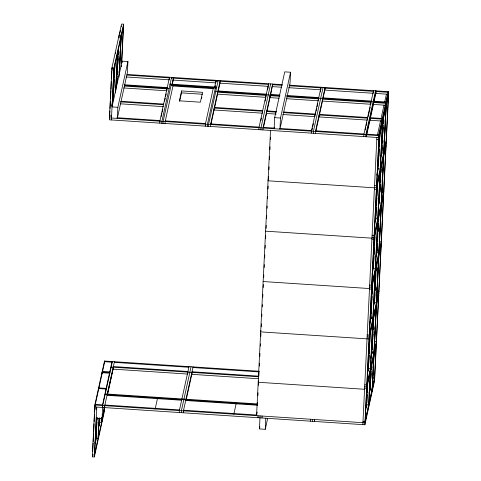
<?xml version="1.0" encoding="UTF-8"?>
<svg xmlns="http://www.w3.org/2000/svg" width="481" height="481" viewBox="0 0 481 481"><rect width="100%" height="100%" fill="white"/><g stroke="black" fill="none" stroke-linecap="round" stroke-linejoin="round"><path stroke-width="0.72" d="M104.287 407.353L104.01 412.999L94.348 456.95L92.31 456.818L94.847 405.008L104.509 361.057L259.313 371.266M92.689 451.268L93.092 443.109M93.164 441.624L93.561 433.465M93.633 431.98L94.035 423.821M94.144 421.596L94.504 414.183M94.613 411.958L94.793 408.249M95.058 406.968L95.148 405.032M121.681 63.209L123.593 24.182L121.549 24.05L111.887 68.001L109.349 119.805L378.932 137.584L388.594 93.633M109.68 115.29L109.902 110.834M110.011 108.61L110.371 101.196M110.48 98.966L110.883 90.807M110.955 89.328L111.351 81.169M111.46 78.944L111.826 71.525M94.348 456.95L96.789 407.082M94.583 454.371L96.362 418.025M123.593 24.182L113.925 68.134L111.394 119.943L111.532 119.3M112.157 106.523L113.973 69.432M97.042 417.628L96.026 438.395L98.07 438.528L99.05 418.5M96.17 437.752L96.459 431.818M96.531 430.339L96.934 422.18M97.042 419.949L97.15 417.724M113.167 99.447L114.911 63.841M113.378 97.324L113.744 89.905M113.853 87.68L114.25 79.521M114.322 78.036L114.725 69.877M114.797 68.392L114.941 65.428M98.208 437.89L99.188 417.863M115.53 92.905L117.454 53.595M99.729 418.103L99.513 422.552L101.551 422.691L101.804 417.496M115.747 90.783L117.598 52.952M99.555 423.851L99.814 418.644M101.996 373.984L102.092 372.047L109.957 372.565M116.649 83.604L118.392 48.004M116.733 84.163L117.13 75.974M117.202 74.483L117.604 66.3M117.695 64.424L118.098 56.265M118.17 54.78L118.404 49.922M118.987 38.017L119.138 35.035L121.176 35.173L119.264 74.2M117.111 78.613L116.931 82.323L115.662 88.095M117.328 74.164L117.623 68.23M117.803 64.52L118.092 58.586M118.272 54.882L118.494 50.427M104.413 362.999L104.509 361.057M102.309 407.449L102.405 405.507L112.067 361.556M101.593 423.989L101.906 417.598M101.834 421.404L102.014 417.7M96.248 418.163L102.074 418.548L102.712 405.531L112.374 361.58M119.066 72.619L119.138 71.134M119.535 62.975L119.643 60.75M120.009 53.331L120.118 51.106M120.478 43.693L120.587 41.462M119.017 77.062L120.941 37.752M119.408 73.557L121.218 36.472M117.857 107.305L117.316 118.386L127.381 72.607L127.922 61.526L122.096 61.141L112.031 106.92L117.857 107.305L127.922 61.526M103.968 411.7L104.185 407.251M121.392 66.817L121.465 65.338M121.543 63.853L123.352 26.768M122.024 62.614L122.096 61.141M113.209 367.207L113.113 369.143L187.71 374.068L187.806 372.126M159.764 123.13L159.86 121.194L169.522 77.243M161.802 123.268L161.899 121.326L171.561 77.375M163.029 123.346L163.125 121.404L171.176 84.782M165.067 123.479L165.163 121.543L173.112 85.371M179.257 412.524L179.353 410.582L189.015 366.63M181.295 412.656L181.391 410.714L191.053 366.769M191.883 372.396L191.793 374.332L258.183 378.709M207.323 126.269L207.413 124.326L215.47 87.704M208.429 126.341L208.526 124.399L218.188 80.453M210.468 126.473L210.564 124.537L220.226 80.586L220.166 81.878M215.945 82.251L216.005 80.958L214.676 87.001M258.838 129.666L258.934 127.724L268.596 83.772M260.882 129.798L260.973 127.862L270.641 83.91M262.494 112.536L262.56 111.243L214.189 108.057L214.093 109.993L262.464 113.185M262.921 129.936L263.017 127.994L272.679 84.043L270.653 94.775M265.981 96.699L266.041 95.406L217.671 92.214L217.574 94.156L265.945 97.342M268.392 85.708L268.458 84.415L220.088 81.229L219.991 83.165L268.362 86.358M270.262 95.034L270.166 96.97L270.31 96.332M256.571 415.674L270.532 130.435M257.107 412.085L256.728 414.971M257.437 405.399L257.582 402.429M257.906 395.749L258.05 392.779M258.417 385.353L258.525 383.129M258.886 375.715L259.031 372.751M259.361 366.083L259.506 363.125M259.83 356.457L259.974 353.493M260.335 346.086L260.443 343.867M260.81 336.459L260.955 333.495M261.279 326.827L261.423 323.869M261.79 316.462L261.898 314.237M262.259 306.83L262.367 304.611M262.728 297.204L262.873 294.24M263.203 287.572L263.347 284.614M263.708 277.206L263.816 274.982M264.177 267.574L264.328 264.616M264.652 257.948L264.797 254.984M265.121 248.316L265.265 245.358M265.596 238.69L265.74 235.726M266.101 228.319L266.246 225.361M266.57 218.693L266.721 215.728M267.081 208.321L267.189 206.102M267.55 198.695L267.658 196.47M268.025 189.063L268.17 186.105M268.638 176.473L268.067 180.802L374.428 187.812M268.963 169.805L269.107 166.847M269.474 159.439L269.619 156.475M269.943 149.807L270.088 146.849M270.454 139.442L270.562 137.217M258.026 415.77L257.936 417.712L258.075 417.069M260.071 415.903L259.433 428.926L265.259 429.311L267.658 418.41M290.56 72.246L280.495 118.031L279.954 129.112L290.019 83.327L290.56 72.246L284.734 71.861L274.669 117.647L274.122 128.728L274.441 127.273M262.013 417.977L262.109 416.041M265.259 429.311L265.801 418.229M311.291 133.123L311.387 131.187L321.049 87.235M313.335 133.261L313.426 131.319L323.088 87.368M314.947 115.993L315.013 114.7L283.008 112.59M315.374 133.393L315.47 131.451L325.132 87.506M318.428 100.156L318.494 98.864L287.235 96.801M322.619 100.433L322.715 98.491M325.096 88.149L323.106 98.232M310.383 421.17L310.479 419.228M312.428 421.302L312.518 419.366M314.562 419.498L314.466 421.44L314.604 420.797M363.744 136.58L363.84 134.644L373.503 90.693M365.782 136.718L365.879 134.776L375.541 90.825M366.294 136.748L366.39 134.812L376.052 90.861L375.992 92.154M367.4 119.456L367.466 118.164L319.089 114.971L318.993 116.913L367.37 120.1M362.836 424.627L376.894 137.452M378.421 137.548L378.517 135.612L388.179 91.661M104.816 361.081L94.751 406.95L364.881 424.765L379.028 135.648L388.69 91.697L289.051 85.125M365.181 420.785L366.805 387.674M366.967 384.337L369.216 338.347M369.408 334.469L371.657 288.486M371.849 284.608L374.098 238.618M374.29 234.74L376.539 188.75M376.731 184.872L378.98 138.883M367.67 383.471L366.624 404.81L368.662 404.948L370.286 371.831M370.19 332.016L368.41 368.362L370.448 368.5L372.697 322.51M372.631 282.149L370.851 318.494L372.889 318.632L375.138 272.643M375.072 232.287L373.292 268.632L375.33 268.765L377.579 222.775M377.507 182.419L375.733 218.765L377.771 218.897L380.02 172.907M379.912 133.291L378.174 168.897L380.212 169.029L382.461 123.04M366.636 406.86L366.696 405.567M366.841 402.699L367.231 394.606M367.34 392.4L367.664 385.774M368.548 367.724L368.693 364.754M368.765 363.275L369.167 355.11M369.24 353.631L369.636 345.472M369.745 343.248L370.111 335.828M370.989 317.857L371.098 315.632M371.17 314.147L371.572 305.988M371.681 303.764L372.041 296.344M372.15 294.119L372.516 286.7M373.43 267.989L373.503 266.504M373.575 265.025L373.977 256.86M374.086 254.635L374.446 247.222M374.555 244.997L374.958 236.838M375.98 215.897L376.382 207.738M376.491 205.513L376.851 198.094M376.96 195.869L377.363 187.71M377.435 186.225L377.507 184.746M378.421 166.029L378.781 158.61M378.896 156.385L379.256 148.972M379.365 146.747L379.762 138.588M379.84 137.103L379.948 134.878M368.807 404.305L370.424 371.194M370.586 367.857L372.841 321.867M373.028 317.989L375.282 271.999M375.469 268.121L377.723 222.138M377.91 218.254L380.164 172.27M380.351 168.392L382.605 122.402M371.224 366.161L370.105 388.973L372.15 389.105L373.767 355.994M373.671 316.179L371.891 352.525L373.929 352.657L376.184 306.668M376.076 267.051L374.332 302.657L376.37 302.789L378.625 256.8M378.517 217.184L376.773 252.79L378.812 252.922L381.066 206.938M380.958 167.316L379.214 202.922L381.253 203.054L383.501 157.071M383.399 117.454L381.655 153.054L383.694 153.192L385.942 107.203M370.22 388.979L370.617 380.748M370.719 378.763L371.098 371.025M371.17 369.528L371.26 367.724M372.047 351.587L371.939 353.824L372.078 353.18M372.144 349.657L372.541 341.498M372.613 340.013L373.028 331.493M373.106 330.002L373.503 321.819M373.575 320.328L373.665 318.506M374.543 300.535L374.946 292.37M375.036 290.56L375.433 282.371M375.505 280.88L375.908 272.697M375.98 271.206L376.088 268.975M376.948 251.407L377.351 243.248M377.441 241.438L377.838 233.249M377.91 231.758L378.313 223.575M378.403 221.735L378.547 218.771M379.756 194.12L379.353 202.285L379.749 196.446M379.84 192.31L380.243 184.127M380.315 182.636L380.718 174.447M380.808 172.613L380.97 169.24M381.776 152.868L382.161 144.997M382.245 143.188L382.648 135.005M382.72 133.514L383.123 125.325M383.213 123.485L383.393 119.775M370.604 383.273L370.388 387.686L369.119 393.458M370.821 378.86L371.073 373.707M371.29 369.294L371.362 367.821M372.246 349.759L372.534 343.825M372.715 340.115L373.009 334.181M373.226 329.732L373.478 324.537M373.701 320.087L373.773 318.602M374.651 300.631L374.94 294.697M375.156 290.247L375.414 285.059M375.631 280.603L375.883 275.415M376.1 270.965L376.172 269.48M377.056 251.509L377.344 245.575M377.561 241.125L377.819 235.93M378.036 231.481L378.288 226.286M378.505 221.837L378.649 218.873M379.966 191.997L380.218 186.808M380.441 182.353L380.73 176.419M380.91 172.715L381.054 169.745M382.154 147.324L381.938 151.774L380.669 157.54M382.371 142.875L382.623 137.68M382.846 133.231L383.135 127.297M383.315 123.587L383.495 119.877M371.5 369.336L371.585 367.58M372.631 375.775L372.522 377.982L374.561 378.12L376.184 345.003M373.028 367.682L373.136 365.476M373.496 358.117L373.605 355.91M374.452 338.57L374.561 336.345M374.921 328.926L375.036 326.701M375.433 318.542L375.505 317.057M375.908 308.898L376.016 306.674M376.857 289.442L376.966 287.217M377.326 279.804L377.435 277.573M377.838 269.414L377.91 267.935M378.306 259.776L378.421 257.545M379.262 240.32L379.371 238.095M379.731 230.676L379.84 228.451M380.243 220.292L380.351 218.067M380.712 210.648L380.82 208.423M381.667 191.191L381.776 188.967M382.136 181.553L382.245 179.323M382.648 171.164L382.756 168.939M383.116 161.526L383.225 159.295M388.359 96.212L386.111 142.202L384.072 142.069L384.181 139.845M384.541 132.425L384.65 130.201M385.053 122.042L385.161 119.817M385.522 112.398L385.63 110.173M372.126 391.799L386.273 102.681L286.634 96.11M372.426 387.824L374.05 354.713M374.212 351.377L376.467 305.387M376.653 301.509L378.902 255.519M379.094 251.641L381.343 205.652M381.535 201.773L383.784 155.784M383.976 151.906L386.225 105.922M378.595 295.683L376.346 341.672L374.308 341.534M381.036 245.815L378.787 291.805L376.749 291.666M383.477 195.947L381.229 241.937L379.19 241.805M385.918 146.08L383.67 192.069L381.631 191.937M388.69 91.697L374.543 380.814L364.881 424.765M111.953 69.21L112.277 67.743M115.416 53.457L115.56 52.82M118.897 37.62L119.041 36.977M119.847 33.315L120.49 30.387M121.314 26.629L121.459 25.992M123.497 26.124L113.835 70.076L111.79 69.937M109.866 114.466L109.542 115.927L111.58 116.065M111.796 105.676L113.306 98.803M109.933 115.668L109.446 117.869L379.028 135.648M94.979 407.425L94.655 408.886L96.693 409.024M161.213 116.54L161.856 113.606M162.181 112.145L162.825 109.211M164.598 101.154L165.242 98.226M165.56 96.759L166.21 93.831M172.132 84.193L173.461 78.15L172.481 84.121M92.544 454.232L92.406 454.876L94.444 455.008L104.106 411.063M94.979 443.157L96.428 436.562M98.364 427.771L99.789 421.272M92.31 456.818L92.629 455.351M95.689 441.432L96.495 437.77M99.074 426.052L99.393 424.585M114.418 361.712L104.75 405.663L104.66 407.599L104.798 406.962M102.074 418.548L104.63 406.92M107.51 393.843L112.139 372.769M107.558 394.414L113.251 368.506M179.629 101.347L181.493 92.869L202.477 94.252M201.545 98.491L201.852 97.078M213.33 88.023L205.375 124.194L205.279 126.13L205.423 125.493M215.025 86.923L215.32 85.582M210.949 124.278L214.231 109.355M214.658 107.431L217.556 94.246M218.2 91.312L219.967 83.255M155.165 408.988L157.582 397.997M193.091 366.901L183.429 410.852L183.333 412.788L183.477 412.151M186.231 399.603L192.033 373.238M260.774 120.875L261.417 117.947M265.121 101.094L265.765 98.166M267.592 89.851L268.2 87.091M263.402 127.736L266.624 113.089M266.949 111.622L270.009 97.703M233.844 414.177L236.255 403.186M260.979 330.495L260.672 331.896L369.077 338.991L378.739 295.039M311.778 130.928L312.422 127.994M312.74 126.533L313.384 123.599M315.482 114.081L315.801 112.614M316.125 111.147L316.769 108.219M317.093 106.752L317.737 103.824M320.352 91.931L320.653 90.554M258.513 380.862L258.207 382.263L364.568 389.279M315.855 131.193L319.077 116.546M319.396 115.079L322.763 99.789M259.59 428.198L259.908 426.743M365.193 129.99L365.837 127.062M366.161 125.595L366.805 122.667M368.091 116.805L370.19 107.281M366.781 134.554L373.545 103.788M374.026 101.593L375.962 92.803M377.375 135.251L380.597 120.605M381.078 118.404L383.982 105.219M384.584 102.465L386.405 94.192M386.718 99.807L387.933 94.288M388.504 95.575L378.836 139.526L376.797 139.388M376.803 175.12L378.313 168.254M384.072 142.069L384.211 141.426M381.379 155.82L381.698 154.353M386.249 141.564L376.587 185.51L374.549 185.377M386.153 143.5L376.491 187.452L374.452 187.319M386.063 145.442L376.401 189.388L374.356 189.255M374.525 224.254L375.974 217.665M378.228 207.407L379.19 203.012M383.808 191.426L374.146 235.377L372.108 235.245M383.718 193.368L374.05 237.319L372.011 237.181M383.622 195.31L373.959 239.255L371.915 239.123M372.084 274.122L373.533 267.532M375.95 256.541L376.912 252.146M381.367 241.294L371.705 285.245L369.667 285.113M381.277 243.236L371.609 287.187L369.57 287.049M381.18 245.172L371.518 289.123L369.474 288.991M369.642 323.99L371.091 317.4M373.509 306.409L374.471 302.014L374.38 303.956L374.519 303.313M370.352 322.27L370.677 320.803M378.926 291.161L369.264 335.113L367.225 334.98M378.836 293.103L369.174 337.055L367.129 336.916M367.201 373.857L368.65 367.268M370.58 358.477L372.029 351.882M368.073 371.404L368.717 368.47M376.491 341.029L366.823 384.98L364.784 384.848M376.395 342.971L366.732 386.916L364.688 386.784M366.769 387.229L367.731 382.864M370.13 371.951L371.248 366.859M376.322 344.366L366.66 388.317L364.622 388.179M365.259 410.467L366.696 403.92M369.101 393.007L370.538 386.453M365.253 411.039L366.769 404.172M366.444 406.583L366.799 405.11M369.805 391.306L370.178 389.724M374.705 377.477L365.043 421.428L362.999 421.29M374.633 378.872L364.971 422.823L94.847 405.008M111.887 68.001L113.925 68.134M127.104 74.447L282.353 84.68M126.96 75.084L169.384 77.88L169.288 79.822L126.124 76.978M171.422 78.018L218.043 81.091M282.215 85.323L272.535 84.686L272.444 86.622L281.373 87.211M289.652 85.816L320.911 87.873L320.815 89.815L288.816 87.704M388.041 92.304L375.914 91.504L375.817 93.44L387.945 94.24M172.805 80.056L215.728 82.882M170.094 84.061L216.715 87.133M169.949 84.698L216.576 87.776M171.074 85.239L215.368 88.161M172.974 86.015L213.185 88.666M124.086 84.74L167.25 87.59M217.953 90.933L266.324 94.12M270.406 94.39L279.335 94.979M286.778 95.472L318.777 97.583M322.853 97.847L371.23 101.04M373.779 101.208L385.906 102.008M124.687 85.432L169.144 88.366M215.771 91.438L279.936 95.671M124.549 86.075L166.967 88.871L166.871 90.807L123.707 87.963M279.798 96.308L270.124 95.671L270.027 97.613L278.956 98.202M385.624 103.289L373.496 102.489L373.4 104.431L385.528 105.231M286.399 98.689L318.398 100.8M121.206 101.275L163.624 104.07M214.328 107.413L262.698 110.606M266.781 110.87L276.455 111.508M283.898 112.001L315.151 114.063M319.234 114.334L367.604 117.52M370.154 117.689L382.281 118.488M120.322 101.864L163.486 104.708M276.31 112.151L266.636 111.514L266.546 113.45L276.22 114.093M120.226 103.806L163.39 106.65M282.918 114.532L314.917 116.642M274.669 117.647L280.495 118.031M116.835 117.707L159.999 120.551M165.302 120.899L205.519 123.551M210.702 123.894L259.079 127.086M263.155 127.351L274.32 128.09M279.527 128.433L311.526 130.543M315.608 130.814L363.979 134.001M366.534 134.169L378.655 134.969M265.602 231.169L371.963 238.179M263.137 281.535L369.498 288.546M106.854 361.303L112.68 361.688M104.672 361.718L111.929 362.199M114.274 362.355L188.871 367.274M192.953 367.544L259.343 371.921M113.348 366.564L187.945 371.482M192.027 371.753L258.417 376.13M111.165 367.069L258.784 376.803M102.537 371.428L109.794 371.903M102.255 372.709L109.512 373.184M98.918 387.908L106.169 388.383M98.773 388.546L106.03 389.027M105.267 393.897L257.6 403.944M105.129 394.54L257.461 404.587M107.029 395.316L181.626 400.234M185.702 400.505L257.317 405.224M95.292 404.389L102.549 404.87M104.894 405.02L179.491 409.938M183.574 410.209L256.68 415.031M322.577 99.134L322.48 101.07L370.851 104.263L370.947 102.321L322.577 99.134M324.988 88.143L324.897 90.085L373.268 93.272L373.364 91.336L324.988 88.143M370.015 118.332L369.919 120.268L382.046 121.068L382.142 119.132L370.015 118.332M181.59 90.933L179.413 100.818L200.397 102.2L202.573 92.316L181.59 90.933"/></g></svg>
